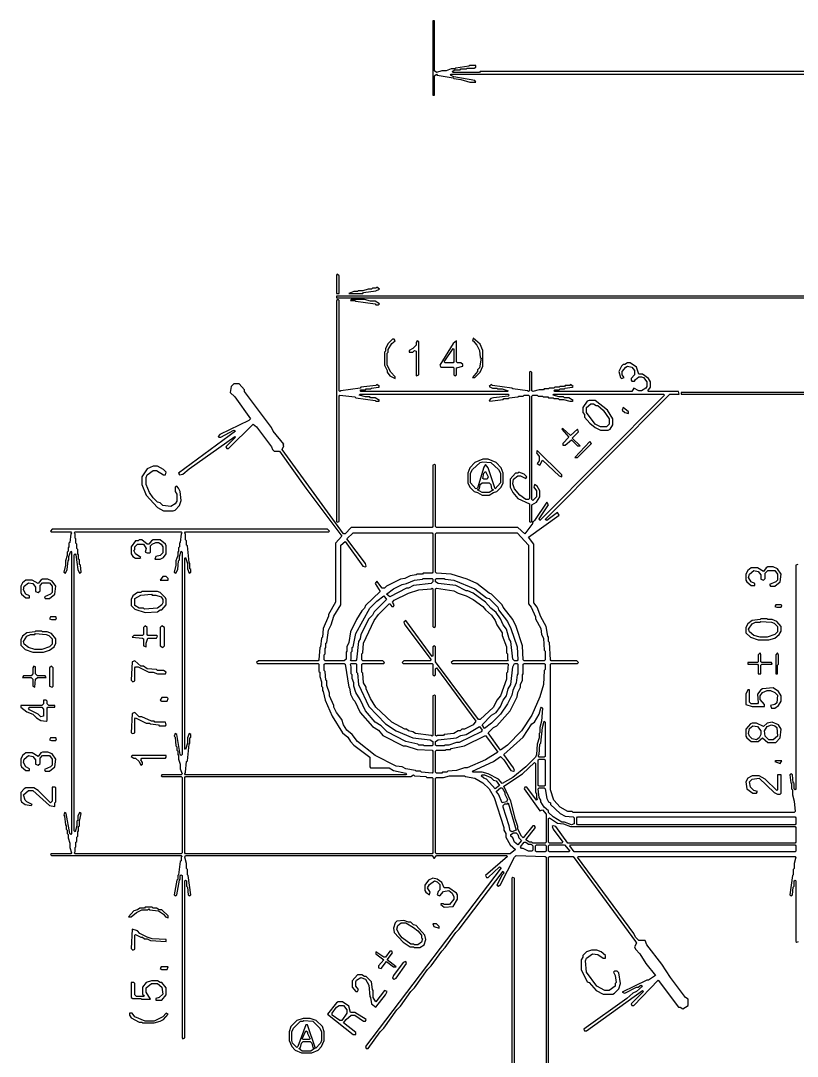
# Model space of a CAD drawing. Header units: millimetres. Extents: x 0 to 421, y 0 to 297.
# Drawn here: x 127.1 to 183.4, y 66.1 to 141.1 of the extents above; entities that cross this region are included whole.
import ezdxf

# ---------------------------------------------------------------- set-up
doc = ezdxf.new("R2010")
doc.units = ezdxf.units.MM
doc.layers.add('PDF_TRACE', color=7, linetype='Continuous')

msp = doc.modelspace()

# ---------------------------------------------------------------- linework, layer by layer
at = {"layer": 'PDF_TRACE'}
for points in [[(219.773, 137.414), (160.401, 137.414), (160.337, 137.35), (158.432, 137.35), (158.369, 137.414), (158.559, 137.541), (158.94, 137.541), (159.004, 137.604), (159.385, 137.604), (159.448, 137.668), (159.956, 137.668), (160.083, 137.731), (160.083, 137.859), (159.639, 137.859), (159.575, 137.795), (158.623, 137.668), (158.559, 137.604), (158.305, 137.604), (157.924, 137.477), (157.607, 137.477), (157.226, 137.35), (157.099, 137.477), (157.099, 141.097), (156.972, 141.097), (156.972, 135.699), (157.099, 135.699), (157.099, 137.096), (157.226, 137.223), (157.289, 137.16), (158.432, 136.969), (158.496, 136.906), (159.004, 136.842), (159.639, 136.652), (160.083, 136.652), (160.02, 136.779), (158.496, 137.033), (158.242, 137.16), (158.305, 137.223), (221.805, 137.223)], [(183.388, 101.727), (183.261, 101.664), (183.261, 85.471), (183.197, 85.408), (183.134, 85.471), (183.134, 85.852), (183.07, 85.916), (183.007, 86.487), (182.943, 86.551), (182.816, 86.487), (182.88, 85.916), (182.943, 85.852), (182.943, 85.471), (183.007, 85.408), (183.007, 85.027), (183.134, 84.582), (183.197, 83.82), (183.134, 83.757), (167.132, 83.757), (167.068, 83.82), (166.751, 83.82), (166.179, 84.138), (165.735, 84.646), (165.481, 85.408), (165.481, 94.488), (165.544, 94.552), (167.449, 94.552), (167.513, 94.615), (167.386, 94.742), (165.544, 94.742), (165.481, 94.806), (165.417, 96.076), (165.354, 96.139), (165.354, 96.457), (165.29, 96.52), (165.163, 97.219), (164.782, 97.917), (164.528, 98.616), (164.274, 98.933), (164.274, 103.188), (163.893, 103.696), (166.116, 105.283), (165.989, 105.474), (165.227, 104.902), (165.1, 104.966), (174.117, 114.046), (174.815, 114.046), (174.752, 114.237), (172.593, 114.237), (172.529, 114.3), (172.72, 114.554), (172.72, 114.935), (172.593, 115.189), (172.148, 115.507), (171.894, 115.507), (171.704, 116.015), (171.259, 116.332), (171.069, 116.332), (170.878, 116.205), (170.751, 116.205), (170.624, 116.078), (170.434, 115.697), (170.561, 115.253), (170.624, 115.189), (170.815, 115.253), (170.688, 115.443), (170.688, 115.697), (170.942, 116.015), (171.069, 116.078), (171.386, 116.015), (171.577, 115.761), (171.577, 115.443), (171.323, 115.189), (171.323, 115.062), (171.386, 114.999), (171.577, 114.999), (171.64, 115.126), (171.894, 115.316), (172.085, 115.316), (172.212, 115.253), (172.466, 114.935), (172.466, 114.618), (172.402, 114.491), (172.085, 114.3), (171.894, 114.3), (171.513, 114.491), (171.386, 114.237), (165.798, 114.237), (165.735, 114.3), (165.798, 114.364), (166.116, 114.364), (166.179, 114.427), (166.497, 114.427), (166.56, 114.491), (167.068, 114.554), (167.132, 114.618), (166.941, 114.745), (166.878, 114.681), (166.56, 114.681), (166.497, 114.618), (166.179, 114.618), (166.116, 114.554), (165.798, 114.554), (165.735, 114.491), (165.417, 114.491), (165.354, 114.427), (165.036, 114.427), (164.973, 114.364), (164.655, 114.364), (164.211, 114.237), (164.147, 114.3), (164.147, 115.634), (164.02, 115.697), (163.957, 115.634), (163.957, 114.3), (163.893, 114.237), (163.83, 114.3), (162.75, 114.427), (162.687, 114.491), (161.29, 114.681), (161.226, 114.745), (161.036, 114.618), (161.29, 114.491), (161.607, 114.491), (161.671, 114.427), (161.988, 114.427), (162.433, 114.3), (162.369, 114.237), (151.765, 114.237), (151.701, 114.3), (151.765, 114.364), (152.082, 114.364), (152.146, 114.427), (152.463, 114.427), (152.527, 114.491), (153.035, 114.554), (153.098, 114.618), (152.908, 114.745), (152.844, 114.681), (151.765, 114.554), (151.701, 114.491), (150.304, 114.3), (150.241, 114.237), (150.177, 114.3), (150.177, 120.841), (150.114, 120.904), (149.987, 120.841), (149.987, 104.839), (150.05, 104.775), (150.177, 104.839), (150.177, 113.919), (150.241, 113.983), (151.32, 113.856), (151.384, 113.792), (152.781, 113.602), (152.844, 113.538), (153.035, 113.538), (153.098, 113.602), (152.781, 113.792), (152.463, 113.792), (152.4, 113.856), (152.082, 113.856), (151.638, 113.983), (151.701, 114.046), (162.433, 114.046), (162.496, 113.983), (162.433, 113.919), (161.353, 113.792), (161.163, 113.729), (161.036, 113.602), (161.099, 113.538), (162.052, 113.665), (162.115, 113.729), (162.433, 113.729), (162.496, 113.792), (163.131, 113.856), (163.195, 113.919), (163.512, 113.919), (163.576, 113.983), (163.893, 113.983), (163.957, 113.919), (163.957, 106.49), (163.893, 106.426), (163.703, 106.426), (163.258, 106.744), (162.877, 107.188), (162.75, 107.569), (162.814, 107.887), (163.131, 108.141), (163.322, 108.141), (163.703, 107.95), (163.766, 108.077), (163.576, 108.268), (163.195, 108.395), (163.131, 108.331), (162.941, 108.331), (162.56, 107.887), (162.56, 107.315), (162.75, 106.934), (163.131, 106.49), (163.957, 106.109), (163.957, 104.839), (164.02, 104.775), (164.147, 104.839), (164.211, 104.712), (163.639, 103.95), (163.131, 104.394), (157.226, 104.394), (157.162, 104.458), (157.162, 108.903), (157.099, 108.966), (156.972, 108.903), (156.972, 104.458), (156.908, 104.394), (151.066, 104.394), (150.622, 103.95), (150.495, 103.95), (146.05, 110.046), (146.177, 110.3), (146.113, 110.363), (146.177, 110.427), (145.415, 111.379), (145.288, 111.633), (143.319, 114.237), (143.319, 114.364), (142.938, 114.808), (142.557, 114.808), (142.367, 114.618), (142.303, 114.173), (142.621, 113.856), (143.764, 112.268), (143.637, 112.141), (141.541, 111.125), (141.414, 110.998), (141.478, 110.935), (141.605, 110.935), (142.557, 111.443), (142.684, 111.379), (138.557, 108.331), (138.62, 108.204), (138.874, 108.268), (139.319, 108.649), (142.621, 110.998), (142.684, 110.935), (141.986, 110.236), (142.049, 110.109), (142.176, 110.109), (143.954, 111.887), (144.208, 111.697), (145.288, 110.236), (145.351, 110.046), (145.478, 109.919), (145.859, 109.919), (147.764, 107.252), (150.368, 103.759), (149.923, 103.251), (149.923, 98.997), (149.415, 98.108), (149.415, 97.981), (149.034, 97.092), (148.971, 96.457), (148.907, 96.393), (148.844, 95.758), (148.78, 95.695), (148.717, 94.806), (148.653, 94.742), (144.335, 94.742), (144.208, 94.615), (144.272, 94.552), (148.653, 94.552), (148.717, 94.488), (148.717, 93.98), (148.78, 93.917), (148.78, 93.599), (148.907, 93.218), (148.907, 92.901), (148.971, 92.837), (148.971, 92.583), (149.034, 92.52), (149.161, 91.885), (149.669, 90.742), (150.431, 89.535), (150.812, 89.218), (151.003, 88.9), (151.257, 88.646), (152.4, 87.757), (152.4, 87.059), (152.463, 86.995), (153.797, 86.995), (154.114, 86.805), (155.003, 86.614), (155.067, 86.551), (155.003, 86.487), (139.065, 86.487), (139.001, 86.551), (139.065, 86.678), (139.128, 87.44), (139.192, 87.503), (139.319, 88.71), (139.382, 88.773), (139.382, 89.154), (139.446, 89.218), (139.446, 89.408), (139.319, 89.472), (139.192, 89.154), (139.192, 88.773), (139.065, 88.329), (139.001, 88.392), (139.001, 102.172), (139.065, 102.235), (139.192, 101.791), (139.192, 101.41), (139.319, 101.092), (139.446, 101.156), (139.446, 101.346), (139.382, 101.41), (139.382, 101.791), (139.319, 101.854), (139.192, 103.061), (139.128, 103.124), (139.128, 103.442), (139.065, 103.505), (139.065, 103.886), (139.001, 104.013), (139.065, 104.077), (149.415, 104.077), (149.479, 104.14), (149.352, 104.267), (129.413, 104.267), (129.286, 104.14), (129.349, 104.077), (130.746, 104.077), (130.81, 104.013), (130.746, 103.95), (130.683, 103.315), (130.619, 103.251), (130.619, 102.997), (130.556, 102.934), (130.556, 102.68), (130.492, 102.616), (130.492, 102.362), (130.365, 101.981), (130.365, 101.664), (130.238, 101.156), (130.365, 101.092), (130.492, 101.346), (130.556, 101.981), (130.619, 102.045), (130.619, 102.299), (130.746, 102.68), (130.81, 102.616), (130.81, 82.233), (130.746, 82.169), (130.683, 82.233), (130.429, 83.693), (130.302, 83.757), (130.238, 83.566), (130.302, 83.503), (130.365, 82.868), (130.429, 82.804), (130.429, 82.55), (130.492, 82.487), (130.492, 82.233), (130.556, 82.169), (130.556, 81.915), (130.683, 81.534), (130.683, 81.217), (130.81, 80.836), (130.746, 80.772), (129.349, 80.772), (129.286, 80.709), (129.349, 80.645), (138.747, 80.645), (138.811, 80.582), (138.747, 80.518), (138.747, 80.264), (138.684, 80.201), (138.557, 79.248), (138.493, 79.185), (138.493, 78.931), (138.43, 78.867), (138.239, 77.788), (138.303, 77.724), (138.43, 77.788), (138.62, 78.867), (138.684, 78.931), (138.684, 79.185), (138.747, 79.248), (138.811, 79.185), (138.811, 67.437), (138.874, 67.374), (139.001, 67.437), (139.001, 78.804), (139.065, 78.867), (139.128, 78.804), (139.128, 78.423), (139.192, 78.359), (139.255, 77.788), (139.319, 77.724), (139.446, 77.788), (139.255, 79.185), (139.192, 79.248), (139.192, 79.629), (139.128, 79.693), (139.128, 80.074), (139.001, 80.518), (139.065, 80.645), (156.908, 80.645), (157.035, 80.455), (157.099, 80.455), (157.226, 80.645), (162.306, 80.645), (162.369, 80.582), (160.782, 79.185), (160.845, 79.058), (160.972, 79.058), (161.798, 79.82), (161.925, 79.756), (152.082, 66.802), (152.146, 66.675), (152.273, 66.675), (153.162, 67.882), (153.416, 68.136), (154.368, 69.469), (154.622, 69.723), (155.384, 70.803), (155.638, 71.057), (156.591, 72.39), (156.845, 72.644), (157.607, 73.724), (157.861, 73.978), (158.623, 75.057), (158.877, 75.311), (162.052, 79.502), (162.115, 79.375), (161.988, 79.248), (161.607, 78.486), (161.734, 78.423), (161.861, 78.55), (162.877, 80.518), (163.004, 80.645), (165.1, 80.582), (165.163, 80.518), (165.163, 59.436)], [(165.354, 61.151), (165.354, 80.518), (165.417, 80.582), (167.132, 80.582), (171.64, 74.422), (171.704, 74.295), (171.577, 74.041), (171.64, 73.851), (171.958, 73.533), (172.402, 72.835), (173.101, 71.946), (172.593, 71.628), (172.466, 71.628), (170.688, 70.739), (170.878, 70.676), (171.704, 71.12), (171.831, 71.12), (172.021, 71.247), (172.148, 71.184), (171.704, 70.803), (171.45, 70.676), (171.005, 70.295), (167.894, 68.072), (167.957, 67.945), (168.084, 67.945), (172.148, 70.866), (172.212, 70.803), (171.323, 69.914), (171.386, 69.787), (171.513, 69.787), (173.291, 71.628), (174.752, 69.66), (174.879, 69.66), (175.069, 69.533), (175.45, 69.787), (175.45, 70.231), (175.26, 70.358), (174.18, 71.819), (173.545, 72.771), (172.466, 74.168), (172.339, 74.486), (171.894, 74.486), (171.64, 74.74), (171.513, 74.994), (167.449, 80.518), (167.513, 80.582), (183.197, 80.582), (183.261, 80.518), (183.134, 80.074), (183.134, 79.693), (183.07, 79.629), (183.07, 79.248), (183.007, 79.185), (182.816, 77.788), (182.88, 77.724), (183.007, 77.788), (183.07, 78.359), (183.134, 78.423), (183.134, 78.804), (183.197, 78.867), (183.261, 78.804), (183.261, 74.422), (183.324, 74.359), (183.451, 74.422)], [(162.877, 54.61), (162.877, 78.994), (162.75, 79.058), (162.687, 78.994), (162.687, 52.959)]]:
    msp.add_lwpolyline(points, dxfattribs=at)
for points in [[(150.05, 122.746), (149.987, 122.682), (149.987, 121.349), (150.177, 121.349), (150.177, 122.619)], [(153.098, 121.666), (152.908, 121.793), (152.844, 121.73), (152.59, 121.73), (152.527, 121.666), (152.273, 121.666), (151.892, 121.539), (151.574, 121.539), (151.511, 121.476), (151.257, 121.476), (150.876, 121.349), (151.892, 121.349), (151.955, 121.412), (152.844, 121.539)], [(149.987, 121.158), (149.987, 121.031), (230.124, 121.031), (230.124, 121.158)], [(151.003, 120.841), (151.32, 120.841), (151.384, 120.777), (152.781, 120.587), (152.844, 120.523), (153.035, 120.523), (153.098, 120.587), (152.781, 120.777), (152.463, 120.777), (152.019, 120.904), (151.066, 120.904)], [(154.051, 118.047), (153.733, 117.729), (153.543, 117.348), (153.543, 117.158), (153.479, 117.094), (153.479, 116.142), (153.67, 115.761), (153.67, 115.634), (153.86, 115.38), (154.241, 115.189), (154.241, 115.316), (153.924, 115.634), (153.67, 116.142), (153.67, 117.031), (153.733, 117.094), (153.733, 117.285), (153.987, 117.729), (154.241, 117.92), (154.178, 118.047)], [(155.829, 117.92), (155.765, 117.793), (155.765, 117.602), (155.511, 117.348), (155.257, 117.221), (155.257, 117.094), (155.511, 117.094), (155.638, 117.221), (155.765, 117.158), (155.765, 115.38), (155.956, 115.443), (155.956, 117.856)], [(158.686, 117.92), (158.432, 117.729), (157.48, 116.142), (157.543, 116.015), (158.432, 116.015), (158.496, 115.951), (158.496, 115.443), (158.559, 115.38), (158.686, 115.443), (158.686, 115.951), (159.131, 116.078), (159.131, 116.205), (159.004, 116.332), (158.75, 116.332), (158.686, 116.396)], [(159.893, 118.11), (159.829, 117.92), (159.893, 117.92), (160.147, 117.602), (160.337, 117.221), (160.401, 116.713), (160.464, 116.65), (160.337, 115.951), (160.21, 115.824), (160.21, 115.697), (159.829, 115.253), (160.02, 115.253), (160.401, 115.634), (160.591, 116.078), (160.591, 117.221), (160.401, 117.666)], [(158.432, 117.348), (158.496, 117.285), (158.496, 116.396), (158.432, 116.332), (157.861, 116.332), (157.797, 116.396)], [(173.736, 113.983), (164.719, 104.902), (164.655, 105.029), (165.354, 106.045), (165.227, 106.236), (164.338, 104.902), (164.211, 104.775), (164.147, 104.839), (164.147, 106.045), (164.465, 106.236), (164.719, 106.617), (164.719, 107.061), (164.528, 107.379), (164.338, 107.506), (164.274, 107.315), (164.465, 107.061), (164.465, 106.617), (164.211, 106.363), (164.147, 106.426), (164.147, 113.919), (164.211, 113.983), (164.528, 113.983), (164.592, 113.919), (164.909, 113.919), (164.973, 113.856), (165.29, 113.856), (165.354, 113.792), (165.671, 113.792), (165.735, 113.729), (166.052, 113.729), (166.116, 113.665), (166.433, 113.665), (166.878, 113.538), (167.068, 113.538), (167.132, 113.602), (166.814, 113.792), (166.497, 113.792), (166.433, 113.856), (166.116, 113.856), (165.671, 113.983), (165.735, 114.046), (173.672, 114.046)], [(174.942, 114.173), (174.942, 114.046), (208.216, 114.046), (208.216, 114.173)], [(168.148, 113.538), (167.83, 113.094), (167.83, 112.713), (167.957, 112.586), (167.957, 112.395), (168.338, 111.951), (168.719, 111.633), (169.1, 111.443), (169.672, 111.443), (169.799, 111.506), (169.989, 111.824), (169.989, 112.268), (169.608, 112.903), (168.719, 113.602), (168.275, 113.602)], [(168.402, 113.348), (168.592, 113.348), (168.783, 113.221), (168.91, 113.221), (169.291, 112.903), (169.735, 112.268), (169.735, 111.887), (169.545, 111.697), (169.1, 111.697), (168.719, 111.887), (168.084, 112.713), (168.084, 113.094)], [(170.751, 113.094), (170.688, 112.903), (170.878, 112.713), (171.132, 112.649), (171.132, 112.776)], [(166.306, 111.506), (166.814, 110.935), (166.37, 110.49), (166.37, 110.363), (166.56, 110.363), (167.005, 110.744), (167.449, 110.3), (167.64, 110.3), (167.068, 110.871), (167.513, 111.316), (167.449, 111.506), (166.941, 111.062), (166.37, 111.57)], [(168.465, 110.49), (168.338, 110.617), (167.259, 109.474), (167.449, 109.474)], [(164.528, 109.982), (164.465, 109.792), (164.655, 109.538), (164.655, 109.22), (164.528, 109.03), (164.719, 108.903), (164.909, 109.284), (166.116, 108.141), (166.306, 108.077), (166.306, 108.204)], [(136.271, 108.649), (135.89, 108.077), (135.89, 107.506), (136.207, 106.744), (137.033, 105.855), (137.477, 105.601), (138.176, 105.601), (138.303, 105.664), (138.62, 105.982), (138.747, 106.363), (138.684, 106.998), (138.557, 107.252), (138.43, 107.379), (138.303, 107.315), (138.303, 106.998), (138.43, 106.807), (138.43, 106.299), (138.303, 106.109), (137.985, 105.918), (137.414, 105.982), (137.223, 106.172), (137.033, 106.236), (136.715, 106.553), (136.461, 106.934), (136.207, 107.506), (136.207, 108.014), (136.271, 108.204), (136.715, 108.522), (136.969, 108.522), (137.477, 108.204), (137.604, 108.204), (137.668, 108.395), (137.477, 108.585), (137.033, 108.839), (136.715, 108.839)], [(160.591, 109.347), (160.02, 109.093), (159.639, 108.712), (159.512, 108.331), (159.512, 107.633), (159.639, 107.315), (159.956, 106.998), (160.21, 106.934), (160.528, 106.744), (161.036, 106.744), (161.353, 106.934), (161.607, 106.998), (161.925, 107.315), (162.052, 107.633), (162.052, 108.331), (161.925, 108.712), (161.544, 109.093), (160.972, 109.347)], [(160.401, 109.093), (160.591, 109.157), (161.163, 109.093), (161.734, 108.585), (161.861, 108.331), (161.861, 107.633), (161.48, 107.188), (160.972, 108.712), (160.782, 108.966), (160.655, 108.776), (160.21, 107.252), (160.083, 107.188), (159.702, 107.633), (159.702, 108.331), (159.829, 108.585)], [(160.782, 108.458), (160.972, 108.077), (160.909, 107.887), (160.655, 107.887), (160.591, 107.95), (160.655, 108.331)], [(160.21, 107.125), (160.337, 107.188), (160.401, 107.506), (160.528, 107.633), (161.036, 107.633), (161.163, 107.506), (161.226, 107.188), (161.353, 107.125), (161.036, 106.934), (160.528, 106.934)], [(131.064, 104.077), (138.747, 104.077), (138.811, 104.013), (138.747, 103.95), (138.684, 103.315), (138.62, 103.251), (138.62, 102.997), (138.557, 102.934), (138.557, 102.68), (138.493, 102.616), (138.493, 102.362), (138.366, 101.981), (138.366, 101.664), (138.239, 101.156), (138.366, 101.092), (138.493, 101.346), (138.557, 101.981), (138.62, 102.045), (138.62, 102.299), (138.747, 102.68), (138.811, 102.616), (138.811, 87.948), (138.747, 87.884), (138.684, 87.948), (138.43, 89.408), (138.303, 89.472), (138.239, 89.281), (138.303, 89.218), (138.366, 88.583), (138.43, 88.519), (138.43, 88.265), (138.493, 88.202), (138.493, 87.948), (138.557, 87.884), (138.557, 87.63), (138.684, 87.249), (138.684, 86.932), (138.811, 86.551), (138.747, 86.487), (137.35, 86.487), (137.287, 86.424), (137.35, 86.36), (138.747, 86.36), (138.811, 86.297), (138.811, 80.836), (138.747, 80.772), (131.064, 80.772), (131, 80.836), (131.064, 80.899), (131.064, 81.217), (131.127, 81.28), (131.127, 81.598), (131.191, 81.661), (131.191, 81.979), (131.254, 82.042), (131.254, 82.36), (131.318, 82.423), (131.318, 82.741), (131.381, 82.804), (131.381, 83.122), (131.508, 83.693), (131.381, 83.757), (131.254, 83.503), (131.254, 83.185), (131.191, 83.122), (131.191, 82.804), (131.064, 82.36), (131, 82.423), (131, 102.426), (131.064, 102.489), (131.127, 102.426), (131.254, 101.346), (131.381, 101.092), (131.508, 101.156), (131.445, 101.664), (131.381, 101.727), (131.381, 102.045), (131.318, 102.108), (131.318, 102.426), (131.254, 102.489), (131.254, 102.807), (131.191, 102.87), (131.191, 103.188), (131.127, 103.251), (131.127, 103.569), (131.064, 103.632), (131.064, 103.95), (131, 104.013)], [(135.128, 102.997), (135.128, 102.489), (135.255, 102.299), (135.445, 102.172), (135.763, 102.172), (135.826, 102.235), (135.445, 102.489), (135.318, 102.743), (135.382, 102.807), (135.382, 102.997), (135.572, 103.188), (136.017, 103.188), (136.207, 102.87), (136.144, 102.616), (136.271, 102.553), (136.461, 102.553), (136.525, 102.616), (136.525, 103.061), (136.652, 103.188), (136.906, 103.315), (137.096, 103.315), (137.287, 103.188), (137.414, 102.997), (137.414, 102.553), (137.223, 102.362), (136.906, 102.299), (136.842, 102.108), (137.223, 102.108), (137.477, 102.235), (137.668, 102.489), (137.668, 103.061), (137.604, 103.188), (137.223, 103.505), (136.715, 103.505), (136.588, 103.442), (136.398, 103.188), (136.271, 103.188), (135.89, 103.505), (135.699, 103.505), (135.636, 103.442), (135.445, 103.442)], [(156.908, 104.013), (156.972, 103.95), (156.972, 101.156), (156.908, 101.092), (156.273, 101.092), (156.21, 101.029), (155.829, 101.029), (155.765, 100.965), (155.321, 100.902), (154.94, 100.711), (154.622, 100.648), (153.606, 100.14), (153.479, 100.013), (153.289, 100.013), (152.908, 100.521), (152.781, 100.33), (153.162, 99.759), (152.082, 98.743), (152.019, 98.552), (151.828, 98.362), (151.447, 97.727), (151.003, 96.838), (150.876, 96.076), (150.749, 95.758), (150.749, 95.441), (150.685, 95.377), (150.685, 94.869), (150.558, 94.742), (149.161, 94.742), (149.098, 94.806), (149.098, 95.187), (149.161, 95.25), (149.161, 95.631), (149.225, 95.695), (149.225, 96.012), (149.288, 96.076), (149.415, 96.965), (149.606, 97.346), (149.796, 97.981), (150.304, 98.806), (150.304, 103.124), (150.622, 103.378), (151.892, 101.6), (152.082, 101.537), (152.146, 101.6), (152.082, 101.791), (150.749, 103.569), (151.193, 104.013)], [(157.226, 104.013), (163.068, 104.013), (163.893, 103.124), (163.893, 98.87), (164.084, 98.616), (164.401, 97.917), (164.401, 97.79), (164.782, 97.092), (164.846, 96.647), (164.973, 96.393), (165.036, 95.504), (165.1, 95.441), (165.1, 94.806), (165.036, 94.742), (163.576, 94.742), (163.512, 94.806), (163.449, 95.822), (163.004, 97.219), (162.75, 97.727), (162.052, 98.616), (161.988, 98.806), (161.226, 99.568), (161.036, 99.632), (160.147, 100.33), (159.448, 100.648), (158.305, 101.029), (157.226, 101.092), (157.162, 101.156), (157.162, 103.95)], [(182.181, 101.029), (181.927, 101.41), (181.61, 101.537), (181.229, 101.537), (181.102, 101.473), (180.911, 101.219), (180.467, 101.473), (180.022, 101.473), (179.768, 101.283), (179.641, 101.029), (179.641, 100.584), (179.705, 100.457), (180.022, 100.203), (180.276, 100.203), (180.276, 100.33), (180.022, 100.457), (179.832, 100.775), (179.895, 101.029), (180.213, 101.283), (180.53, 101.219), (180.721, 100.965), (180.721, 100.648), (180.911, 100.584), (181.038, 100.711), (181.038, 101.092), (181.229, 101.283), (181.737, 101.283), (181.927, 101.029), (181.927, 100.584), (181.8, 100.457), (181.356, 100.267), (181.419, 100.14), (181.737, 100.14), (182.118, 100.457)], [(129.667, 100.14), (129.413, 100.521), (129.095, 100.648), (128.714, 100.648), (128.587, 100.584), (128.397, 100.33), (127.952, 100.584), (127.508, 100.584), (127.254, 100.394), (127.127, 100.14), (127.127, 99.695), (127.19, 99.568), (127.508, 99.314), (127.762, 99.314), (127.762, 99.441), (127.508, 99.568), (127.317, 99.886), (127.381, 100.14), (127.698, 100.394), (128.016, 100.33), (128.206, 100.076), (128.206, 99.759), (128.397, 99.695), (128.524, 99.822), (128.524, 100.203), (128.714, 100.394), (129.222, 100.394), (129.413, 100.14), (129.413, 99.695), (129.286, 99.568), (128.841, 99.378), (128.905, 99.251), (129.222, 99.251), (129.603, 99.568)], [(137.223, 100.584), (137.795, 100.584), (137.795, 100.711), (137.668, 100.838), (137.414, 100.838)], [(156.972, 100.648), (156.972, 100.457), (156.845, 100.33), (155.575, 100.203), (155.194, 100.013), (155.067, 100.013), (153.86, 99.378), (153.606, 99.568), (154.114, 99.949), (154.749, 100.267), (155.067, 100.33), (155.638, 100.584), (156.21, 100.648), (156.273, 100.711), (156.908, 100.711)], [(157.162, 100.648), (157.226, 100.711), (157.797, 100.711), (157.861, 100.648), (158.496, 100.584), (160.02, 99.949), (160.845, 99.314), (161.036, 99.251), (161.671, 98.616), (161.734, 98.425), (162.369, 97.6), (162.623, 97.092), (163.068, 95.758), (163.131, 94.806), (163.068, 94.742), (162.877, 94.742), (162.75, 94.869), (162.623, 96.139), (162.496, 96.33), (162.306, 97.028), (162.052, 97.346), (161.861, 97.79), (161.544, 98.235), (161.163, 98.552), (160.782, 98.997), (159.893, 99.632), (159.512, 99.822), (159.385, 99.822), (158.623, 100.203), (157.353, 100.33), (157.162, 100.457)], [(135.128, 99.187), (135.128, 98.743), (135.382, 98.489), (136.144, 98.235), (137.033, 98.298), (137.223, 98.425), (137.35, 98.425), (137.668, 98.806), (137.668, 99.187), (137.604, 99.314), (137.223, 99.695), (137.033, 99.759), (135.89, 99.759), (135.826, 99.695), (135.572, 99.695), (135.255, 99.441)], [(156.908, 100.013), (156.972, 99.949), (156.972, 97.219), (157.035, 97.155), (157.162, 97.219), (157.162, 99.949), (157.226, 100.013), (158.496, 99.822), (158.813, 99.632), (159.385, 99.441), (159.893, 99.187), (160.591, 98.679), (160.782, 98.425), (161.226, 98.044), (161.48, 97.663), (161.607, 97.346), (161.988, 96.774), (161.988, 96.584), (162.306, 95.758), (162.306, 95.314), (162.369, 95.25), (162.369, 94.869), (162.433, 94.806), (162.369, 94.742), (158.432, 94.742), (158.305, 94.615), (158.369, 94.552), (162.369, 94.552), (162.433, 94.488), (162.369, 93.917), (162.306, 93.853), (162.306, 93.409), (161.861, 92.202), (161.607, 91.885), (161.353, 91.377), (160.401, 90.488), (160.274, 90.488), (157.162, 94.679), (157.162, 95.758), (157.099, 95.822), (156.972, 95.758), (156.972, 95.123), (156.908, 95.06), (155.003, 97.663), (154.876, 97.536), (154.94, 97.346), (156.845, 94.806), (156.781, 94.742), (154.876, 94.742), (154.749, 94.615), (154.813, 94.552), (156.908, 94.552), (156.972, 94.488), (156.972, 93.726), (157.035, 93.663), (157.162, 93.726), (157.162, 94.171), (157.226, 94.234), (160.083, 90.361), (159.893, 90.107), (159.258, 89.789), (159.067, 89.789), (158.94, 89.662), (158.813, 89.662), (158.496, 89.472), (157.797, 89.408), (157.734, 89.345), (157.289, 89.345), (157.226, 89.281), (157.162, 89.345), (157.162, 92.202), (157.099, 92.266), (156.972, 92.202), (156.972, 89.345), (156.908, 89.281), (156.845, 89.345), (155.702, 89.472), (155.511, 89.599), (155.194, 89.662), (155.067, 89.789), (154.94, 89.789), (153.987, 90.297), (152.844, 91.377), (152.463, 92.012), (152.146, 92.71), (152.146, 92.837), (151.955, 93.155), (151.892, 93.853), (151.828, 93.917), (151.828, 94.488), (151.892, 94.552), (153.416, 94.552), (153.479, 94.615), (153.352, 94.742), (151.892, 94.742), (151.828, 94.806), (151.828, 95.25), (151.892, 95.314), (151.955, 96.012), (152.717, 97.663), (153.035, 98.108), (153.797, 98.87), (153.86, 98.87), (153.987, 98.679), (154.114, 98.679), (154.178, 98.806), (154.051, 98.997), (154.178, 99.124), (155.194, 99.632), (155.956, 99.886), (156.845, 99.949)], [(135.382, 99.251), (135.826, 99.505), (136.588, 99.568), (136.652, 99.505), (136.906, 99.505), (137.287, 99.378), (137.414, 99.187), (137.414, 98.933), (137.35, 98.806), (137.033, 98.552), (136.08, 98.489), (136.017, 98.552), (135.699, 98.552), (135.382, 98.743)], [(153.416, 99.441), (153.606, 99.187), (152.717, 98.298), (152.59, 98.044), (152.336, 97.79), (151.765, 96.647), (151.701, 96.33), (151.574, 96.139), (151.447, 94.806), (151.384, 94.742), (151.066, 94.742), (151.003, 94.806), (151.066, 94.869), (151.066, 95.377), (151.13, 95.441), (151.13, 95.695), (151.193, 95.758), (151.384, 96.711), (152.4, 98.552), (152.908, 99.06)], [(181.737, 98.679), (181.864, 98.616), (182.181, 98.616), (182.245, 98.743), (182.181, 98.806), (181.8, 98.806)], [(129.222, 97.79), (129.349, 97.727), (129.667, 97.727), (129.73, 97.854), (129.667, 97.917), (129.286, 97.917)], [(179.641, 97.155), (179.641, 96.774), (179.959, 96.457), (180.53, 96.266), (181.292, 96.266), (181.737, 96.393), (182.054, 96.647), (182.181, 96.901), (182.181, 97.219), (181.864, 97.6), (181.546, 97.727), (181.229, 97.727), (181.165, 97.79), (180.721, 97.79), (180.657, 97.727), (180.086, 97.663), (179.768, 97.409)], [(179.832, 97.028), (180.086, 97.409), (180.34, 97.536), (180.657, 97.536), (180.721, 97.6), (181.483, 97.536), (181.673, 97.473), (181.927, 97.219), (181.927, 96.838), (181.737, 96.647), (181.165, 96.457), (180.657, 96.457), (180.213, 96.584), (179.895, 96.838)], [(127.127, 96.266), (127.127, 95.885), (127.444, 95.568), (128.016, 95.377), (128.778, 95.377), (129.222, 95.504), (129.54, 95.758), (129.667, 96.012), (129.667, 96.33), (129.349, 96.711), (129.032, 96.838), (128.714, 96.838), (128.651, 96.901), (128.206, 96.901), (128.143, 96.838), (127.571, 96.774), (127.254, 96.52)], [(136.144, 97.282), (136.017, 97.155), (136.017, 96.647), (135.953, 96.584), (135.318, 96.584), (135.191, 96.457), (135.953, 96.393), (136.017, 96.33), (136.017, 95.822), (136.207, 95.758), (136.207, 96.012), (136.334, 96.393), (136.969, 96.393), (137.033, 96.52), (136.969, 96.584), (136.334, 96.584), (136.271, 96.647), (136.271, 97.155)], [(137.35, 97.282), (137.223, 97.155), (137.223, 95.822), (137.414, 95.695), (137.541, 95.822), (137.541, 97.155)], [(127.317, 96.139), (127.571, 96.52), (127.825, 96.647), (128.143, 96.647), (128.206, 96.711), (128.968, 96.647), (129.159, 96.584), (129.413, 96.33), (129.413, 95.949), (129.222, 95.758), (128.651, 95.568), (128.143, 95.568), (127.698, 95.695), (127.381, 95.949)], [(180.657, 95.314), (180.53, 95.187), (180.53, 94.679), (180.467, 94.615), (179.768, 94.615), (179.768, 94.488), (180.467, 94.488), (180.53, 94.425), (180.53, 93.79), (180.721, 93.79), (180.721, 94.425), (180.784, 94.488), (181.546, 94.488), (181.483, 94.615), (180.784, 94.615), (180.721, 94.679), (180.721, 95.187)], [(181.927, 95.314), (181.8, 95.187), (181.8, 93.79), (181.927, 93.79), (181.927, 94.425), (181.991, 94.488), (181.991, 95.187)], [(135.191, 94.679), (135.128, 93.345), (135.255, 93.218), (135.382, 93.282), (135.382, 94.234), (135.445, 94.298), (135.636, 94.298), (136.398, 93.917), (136.715, 93.917), (137.033, 93.79), (137.604, 93.79), (137.668, 93.917), (137.477, 94.044), (137.033, 94.044), (136.969, 94.107), (136.271, 94.171), (136.017, 94.361), (135.826, 94.361), (135.382, 94.742)], [(149.098, 94.488), (149.161, 94.552), (150.558, 94.552), (150.622, 94.488), (150.876, 92.837), (150.939, 92.774), (151.003, 92.329), (151.193, 91.948), (151.32, 91.821), (151.701, 90.996), (152.59, 89.98), (153.035, 89.726), (153.352, 89.345), (154.813, 88.583), (155.003, 88.583), (155.829, 88.329), (156.908, 88.265), (156.972, 88.202), (156.972, 86.678), (156.908, 86.614), (156.146, 86.678), (156.083, 86.741), (155.765, 86.741), (155.702, 86.805), (155.003, 86.932), (154.749, 87.059), (154.305, 87.122), (152.781, 87.884), (151.511, 88.9), (151.13, 89.408), (150.749, 89.726), (150.495, 90.107), (150.368, 90.488), (149.987, 90.996), (149.796, 91.377), (149.796, 91.504), (149.479, 92.202), (149.479, 92.393), (149.288, 92.964), (149.288, 93.282), (149.225, 93.345), (149.161, 93.98), (149.098, 94.044)], [(151.003, 94.488), (151.066, 94.552), (151.384, 94.552), (151.447, 94.488), (151.447, 93.917), (151.511, 93.853), (151.574, 93.028), (152.336, 91.44), (153.543, 90.17), (154.305, 89.662), (155.511, 89.154), (156.781, 89.027), (156.972, 88.9), (156.972, 88.646), (156.908, 88.583), (156.337, 88.583), (156.273, 88.646), (155.956, 88.646), (155.892, 88.71), (155.003, 88.9), (153.67, 89.599), (153.225, 90.043), (152.781, 90.297), (152.082, 91.123), (151.701, 91.948), (151.384, 92.456), (151.257, 92.901), (151.257, 93.155), (151.13, 93.472), (151.13, 93.726), (151.066, 93.79), (151.066, 94.298)], [(163.068, 94.552), (163.131, 94.488), (163.131, 93.79), (163.068, 93.726), (163.004, 93.155), (162.75, 92.583), (162.687, 92.266), (162.369, 91.631), (161.861, 90.869), (161.226, 90.234), (160.718, 89.853), (160.528, 90.107), (161.226, 90.805), (161.544, 90.996), (161.861, 91.44), (162.052, 91.885), (162.306, 92.202), (162.433, 92.71), (162.623, 93.028), (162.75, 94.298), (162.877, 94.552)], [(165.036, 94.552), (165.1, 94.488), (165.1, 94.107), (165.036, 94.044), (164.973, 93.028), (164.719, 92.139), (164.147, 90.805), (163.385, 89.662), (162.369, 88.646), (161.861, 88.265), (160.972, 89.535), (161.353, 89.916), (161.607, 90.043), (162.56, 91.123), (163.068, 92.139), (163.131, 92.456), (163.322, 92.837), (163.322, 93.028), (163.449, 93.345), (163.449, 93.726), (163.512, 93.79), (163.512, 94.488), (163.576, 94.552)], [(128.079, 94.361), (128.016, 94.234), (128.016, 93.79), (127.889, 93.663), (127.317, 93.663), (127.254, 93.536), (127.889, 93.536), (128.016, 93.409), (128.016, 92.901), (128.143, 92.837), (128.206, 93.409), (128.333, 93.536), (128.968, 93.536), (128.905, 93.663), (128.333, 93.663), (128.206, 93.79), (128.206, 94.298)], [(129.349, 94.361), (129.222, 94.234), (129.222, 92.901), (129.413, 92.837), (129.476, 92.901), (129.476, 94.234)], [(182.181, 92.202), (181.991, 92.52), (181.61, 92.774), (180.848, 92.71), (180.721, 92.647), (180.467, 92.329), (180.53, 91.694), (180.467, 91.631), (180.022, 91.631), (179.895, 91.758), (179.895, 92.647), (179.768, 92.647), (179.641, 92.329), (179.641, 91.567), (180.086, 91.44), (180.975, 91.44), (180.975, 91.567), (180.657, 91.948), (180.657, 92.202), (180.848, 92.456), (181.165, 92.583), (181.419, 92.583), (181.737, 92.456), (181.927, 92.266), (181.864, 91.694), (181.737, 91.567), (181.419, 91.504), (181.483, 91.313), (181.737, 91.313), (181.991, 91.504), (182.181, 91.821)], [(129.603, 91.504), (129.159, 91.504), (129.032, 91.631), (129.032, 91.821), (128.968, 91.885), (128.778, 91.885), (128.778, 91.631), (128.651, 91.504), (127.127, 91.504), (127.127, 91.377), (127.571, 91.059), (128.016, 90.869), (128.27, 90.615), (128.587, 90.424), (128.968, 90.361), (129.032, 90.424), (129.032, 91.313), (129.095, 91.377), (129.603, 91.377)], [(137.223, 91.885), (137.35, 91.821), (137.731, 91.821), (137.795, 92.012), (137.731, 92.075), (137.35, 92.075)], [(127.698, 91.313), (127.762, 91.377), (128.651, 91.377), (128.778, 91.25), (128.778, 90.742), (128.587, 90.678), (128.397, 90.869), (127.762, 91.186)], [(135.191, 90.932), (135.128, 89.535), (135.255, 89.472), (135.382, 89.535), (135.382, 90.551), (135.445, 90.615), (136.207, 90.234), (136.461, 90.234), (136.525, 90.17), (137.096, 90.107), (137.16, 90.043), (137.604, 90.043), (137.668, 90.107), (137.604, 90.297), (136.842, 90.297), (136.779, 90.361), (136.588, 90.361), (135.89, 90.678), (135.699, 90.678), (135.382, 90.996)], [(164.909, 91.313), (164.846, 90.361), (164.719, 89.916), (164.719, 89.535), (164.655, 89.472), (164.655, 89.154), (164.528, 88.71), (164.465, 87.948), (164.401, 87.757), (163.703, 87.059), (162.75, 86.297), (161.988, 85.852), (161.734, 86.17), (160.972, 86.551), (160.528, 86.678), (159.893, 86.678), (159.829, 86.741), (161.353, 87.44), (161.861, 87.821), (162.115, 87.567), (162.623, 86.805), (162.814, 86.741), (162.877, 86.805), (162.814, 86.995), (162.115, 87.948), (163.512, 89.218), (164.147, 90.17), (164.338, 90.297), (164.655, 90.869), (164.782, 91.313), (164.846, 91.377)], [(165.036, 90.361), (165.1, 90.297), (165.1, 87.821), (165.036, 87.757), (164.655, 87.757), (164.592, 87.884), (164.655, 87.948), (164.719, 88.71), (164.782, 88.773), (164.909, 89.916)], [(182.181, 89.789), (181.991, 90.107), (181.546, 90.297), (181.165, 90.234), (180.911, 89.98), (180.403, 90.234), (180.086, 90.234), (179.959, 90.17), (179.641, 89.789), (179.641, 89.281), (179.705, 89.154), (180.022, 88.9), (180.53, 88.9), (180.848, 89.154), (181.229, 88.837), (181.8, 88.837), (182.118, 89.154)], [(180.149, 90.043), (180.467, 89.98), (180.721, 89.662), (180.721, 89.408), (180.594, 89.154), (180.403, 89.027), (180.086, 89.091), (179.895, 89.281), (179.832, 89.472), (179.895, 89.853)], [(181.483, 90.107), (181.737, 90.043), (181.864, 89.916), (181.927, 89.281), (181.61, 89.027), (181.292, 89.027), (181.038, 89.281), (180.975, 89.662), (181.165, 89.98)], [(160.528, 89.726), (160.464, 89.599), (158.877, 88.837), (158.686, 88.837), (158.115, 88.646), (157.861, 88.646), (157.797, 88.583), (157.226, 88.583), (157.162, 88.646), (157.162, 88.9), (157.353, 89.027), (158.686, 89.154), (159.004, 89.345), (159.385, 89.408), (160.337, 89.98)], [(161.671, 88.138), (160.782, 87.567), (159.448, 86.995), (159.258, 86.995), (158.686, 86.805), (158.051, 86.741), (157.988, 86.678), (157.67, 86.678), (157.607, 86.614), (157.226, 86.614), (157.162, 86.678), (157.162, 88.202), (157.226, 88.265), (157.861, 88.265), (157.924, 88.329), (158.242, 88.329), (158.305, 88.392), (159.258, 88.583), (160.782, 89.345)], [(129.222, 89.027), (129.349, 88.964), (129.667, 88.964), (129.73, 89.091), (129.667, 89.154), (129.286, 89.154)], [(129.667, 87.63), (129.413, 88.011), (129.095, 88.138), (128.714, 88.138), (128.587, 88.075), (128.397, 87.821), (127.952, 88.075), (127.508, 88.075), (127.254, 87.884), (127.127, 87.63), (127.127, 87.186), (127.19, 87.059), (127.508, 86.805), (127.762, 86.805), (127.762, 86.932), (127.508, 87.059), (127.317, 87.376), (127.381, 87.63), (127.698, 87.884), (128.016, 87.821), (128.206, 87.567), (128.206, 87.249), (128.397, 87.186), (128.524, 87.313), (128.524, 87.694), (128.714, 87.884), (129.222, 87.884), (129.413, 87.63), (129.413, 87.186), (129.286, 87.059), (128.841, 86.868), (128.905, 86.741), (129.222, 86.741), (129.603, 87.059)], [(135.128, 87.821), (135.318, 87.694), (135.445, 87.694), (135.699, 87.44), (135.826, 87.186), (135.953, 87.249), (135.953, 87.376), (135.826, 87.567), (135.89, 87.694), (137.604, 87.694), (137.668, 87.757), (137.668, 87.884), (135.191, 87.884)], [(164.338, 87.376), (164.401, 87.313), (164.401, 85.217), (164.465, 85.154), (164.465, 84.836), (164.528, 84.709), (164.465, 84.646), (163.766, 85.598), (163.639, 85.598), (163.576, 85.471), (164.719, 83.884), (164.909, 83.947), (165.163, 83.63), (165.163, 81.598), (165.1, 81.534), (164.211, 81.534), (164.147, 81.598), (163.957, 81.598), (163.703, 81.788), (164.401, 82.677), (164.338, 82.804), (164.211, 82.804), (163.512, 81.915), (163.385, 82.042), (163.131, 82.55), (163.131, 82.741), (162.941, 83.249), (162.623, 84.582), (162.115, 85.662), (163.449, 86.551)], [(164.655, 87.63), (165.036, 87.63), (165.1, 87.567), (165.1, 85.725), (165.036, 85.662), (164.655, 85.662), (164.592, 85.725), (164.592, 87.567)], [(181.737, 87.44), (182.118, 87.313), (182.245, 87.503), (181.8, 87.503)], [(156.972, 86.233), (156.972, 80.836), (156.908, 80.772), (139.065, 80.772), (139.001, 80.836), (139.001, 86.297), (139.065, 86.36), (155.384, 86.36), (155.575, 86.487), (155.638, 86.424), (156.464, 86.36), (156.527, 86.297), (156.908, 86.297)], [(157.162, 86.233), (157.226, 86.297), (157.734, 86.297), (158.178, 86.424), (159.258, 86.424), (159.321, 86.36), (160.02, 86.233), (160.591, 85.916), (161.036, 85.471), (161.417, 84.836), (162.115, 82.677), (162.115, 82.487), (162.242, 82.233), (162.242, 81.979), (162.56, 81.407), (162.941, 81.09), (162.56, 80.772), (157.226, 80.772), (157.162, 80.836)], [(160.464, 86.424), (160.528, 86.487), (160.718, 86.487), (161.163, 86.297), (161.353, 86.106), (161.544, 86.043), (161.798, 85.725), (161.48, 85.471), (160.845, 86.17), (160.655, 86.233)], [(182.181, 86.487), (181.927, 86.487), (181.927, 85.408), (181.864, 85.344), (181.038, 86.17), (180.594, 86.424), (180.086, 86.424), (179.768, 86.233), (179.641, 85.979), (179.705, 85.471), (180.149, 85.154), (180.403, 85.154), (180.467, 85.281), (180.213, 85.344), (179.959, 85.598), (179.895, 85.979), (180.086, 86.17), (180.594, 86.233), (181.673, 85.217), (181.927, 85.09), (182.118, 85.09), (182.181, 85.154)], [(129.667, 85.535), (129.603, 85.598), (129.413, 85.598), (129.413, 84.582), (129.286, 84.455), (128.397, 85.344), (128.079, 85.535), (127.508, 85.535), (127.381, 85.471), (127.127, 85.217), (127.127, 84.646), (127.19, 84.519), (127.444, 84.328), (127.889, 84.265), (127.952, 84.328), (127.571, 84.519), (127.444, 84.646), (127.317, 85.027), (127.698, 85.344), (128.016, 85.344), (129.222, 84.265), (129.603, 84.201), (129.603, 84.455), (129.667, 84.519)], [(161.861, 85.535), (161.988, 85.535), (162.179, 85.217), (162.179, 85.09), (162.369, 84.709), (162.306, 84.519), (161.988, 84.455), (161.734, 85.09), (161.544, 85.281)], [(164.592, 85.471), (164.655, 85.535), (165.036, 85.535), (165.1, 85.471), (165.227, 84.773), (165.354, 84.519), (165.481, 84.455), (165.481, 84.328), (166.179, 83.693), (166.56, 83.503), (167.132, 83.439), (167.195, 83.376), (167.195, 82.931), (167.005, 82.868), (166.497, 83.058), (166.306, 83.058), (165.671, 83.439), (165.354, 83.757), (165.354, 83.884), (165.036, 84.138), (164.782, 84.519), (164.782, 84.646), (164.655, 84.836)], [(162.433, 84.455), (163.004, 82.487), (162.687, 82.36), (162.56, 82.423), (162.496, 82.804), (162.052, 84.138), (162.052, 84.265), (162.179, 84.392), (162.369, 84.392)], [(165.354, 83.312), (165.417, 83.376), (165.989, 82.995), (166.433, 82.931), (166.941, 82.741), (183.197, 82.741), (183.261, 82.677), (183.261, 81.598), (183.197, 81.534), (166.751, 81.534), (165.862, 82.741), (165.671, 82.804), (165.608, 82.741), (165.671, 82.55), (166.37, 81.598), (166.306, 81.534), (165.417, 81.534), (165.354, 81.598)], [(167.386, 83.376), (167.449, 83.439), (183.197, 83.439), (183.261, 83.376), (183.261, 82.931), (183.197, 82.868), (167.449, 82.868), (167.386, 82.931)], [(162.814, 82.296), (163.004, 82.296), (163.131, 82.169), (163.195, 81.915), (163.385, 81.725), (163.131, 81.407), (162.877, 81.598), (162.75, 81.915), (162.623, 82.042), (162.623, 82.169)], [(163.322, 81.28), (163.576, 81.598), (163.703, 81.598), (163.893, 81.471), (164.084, 81.471), (164.211, 81.344), (164.211, 81.026), (164.147, 80.963), (163.893, 80.963), (163.512, 81.153), (163.385, 81.153)], [(164.401, 81.344), (164.465, 81.407), (165.1, 81.407), (165.163, 81.344), (165.163, 80.963), (165.1, 80.899), (164.465, 80.899), (164.401, 80.963)], [(165.354, 81.344), (165.417, 81.407), (166.497, 81.407), (166.878, 80.963), (166.814, 80.899), (165.417, 80.899), (165.354, 80.963)], [(166.878, 81.344), (166.941, 81.407), (183.197, 81.407), (183.261, 81.344), (183.261, 80.963), (183.197, 80.899), (167.195, 80.899)], [(156.654, 78.867), (156.4, 78.486), (156.4, 78.105), (156.464, 77.978), (156.718, 77.788), (156.781, 77.978), (156.591, 78.296), (156.718, 78.55), (157.099, 78.804), (157.289, 78.74), (157.48, 78.55), (157.48, 78.169), (157.353, 78.042), (157.289, 77.788), (157.48, 77.724), (157.734, 78.042), (158.115, 78.105), (158.369, 77.915), (158.496, 77.661), (158.496, 77.47), (158.178, 77.089), (157.797, 77.089), (157.734, 77.153), (157.543, 77.153), (157.543, 77.089), (157.797, 76.899), (158.432, 76.962), (158.75, 77.47), (158.75, 77.788), (158.686, 77.915), (158.115, 78.296), (157.797, 78.296), (157.607, 78.677), (157.289, 78.931), (156.972, 78.994)], [(134.937, 76.2), (135.128, 76.2), (135.509, 76.518), (135.89, 76.708), (136.334, 76.708), (136.398, 76.772), (136.461, 76.708), (137.096, 76.645), (137.477, 76.391), (137.604, 76.2), (137.795, 76.137), (137.795, 76.264), (137.35, 76.708), (137.16, 76.708), (136.969, 76.835), (136.715, 76.835), (136.652, 76.899), (136.144, 76.899), (136.08, 76.835), (135.763, 76.835), (135.572, 76.708), (135.318, 76.645)], [(154.241, 75.756), (154.114, 75.375), (154.178, 75.057), (154.813, 74.359), (155.321, 74.041), (155.575, 74.041), (155.638, 73.978), (156.019, 73.978), (156.337, 74.168), (156.464, 74.549), (156.4, 74.867), (155.765, 75.565), (155.575, 75.629), (155.384, 75.819), (155.194, 75.819), (154.876, 75.946), (154.368, 75.883)], [(154.432, 75.565), (154.686, 75.756), (155.003, 75.756), (155.575, 75.438), (155.892, 75.184), (156.146, 74.867), (156.146, 74.676), (156.21, 74.613), (156.146, 74.359), (155.892, 74.168), (155.638, 74.168), (155.575, 74.232), (155.384, 74.232), (154.749, 74.676), (154.495, 74.994), (154.368, 75.311)], [(135.191, 75.311), (135.128, 73.914), (135.255, 73.787), (135.382, 73.851), (135.382, 74.867), (135.445, 74.93), (135.826, 74.74), (135.953, 74.74), (136.08, 74.613), (136.271, 74.613), (136.525, 74.486), (137.668, 74.422), (137.668, 74.549), (136.652, 74.613), (136.271, 74.74), (135.763, 74.994), (135.572, 75.184)], [(156.972, 75.692), (157.035, 75.502), (157.416, 75.375), (157.416, 75.502), (157.226, 75.692)], [(153.987, 73.724), (153.86, 73.724), (153.543, 73.279), (153.416, 73.279), (152.844, 73.66), (152.844, 73.533), (153.416, 73.089), (153.035, 72.644), (153.035, 72.517), (153.225, 72.454), (153.606, 72.962), (154.114, 72.581), (154.305, 72.581), (153.67, 73.089), (154.051, 73.597)], [(168.084, 73.66), (167.83, 73.406), (167.83, 73.279), (167.703, 73.089), (167.703, 72.39), (168.148, 71.501), (168.275, 71.438), (168.783, 70.866), (169.291, 70.612), (169.989, 70.612), (170.116, 70.676), (170.434, 70.993), (170.561, 71.374), (170.434, 72.136), (170.307, 72.263), (170.116, 72.263), (170.053, 72.2), (170.18, 71.946), (170.243, 71.438), (170.18, 71.374), (170.18, 71.184), (169.735, 70.866), (169.418, 70.866), (168.846, 71.184), (168.084, 72.2), (168.021, 73.025), (168.084, 73.216), (168.529, 73.533), (168.91, 73.47), (169.291, 73.216), (169.481, 73.216), (169.481, 73.406), (169.164, 73.66), (168.846, 73.787), (168.465, 73.787)], [(155.003, 72.962), (154.813, 72.898), (154.114, 71.946), (154.051, 71.755), (154.178, 71.692), (154.305, 71.755), (155.067, 72.835)], [(137.223, 72.454), (137.35, 72.39), (137.731, 72.39), (137.795, 72.581), (137.287, 72.581)], [(151.511, 72.009), (151.13, 71.565), (151.13, 71.12), (151.384, 70.803), (151.511, 70.803), (151.574, 70.93), (151.384, 71.184), (151.384, 71.501), (151.447, 71.628), (151.765, 71.819), (152.082, 71.692), (152.336, 71.247), (152.4, 70.422), (152.463, 70.358), (152.527, 69.914), (152.844, 69.66), (153.543, 70.549), (153.67, 70.803), (153.479, 70.866), (152.844, 70.041), (152.654, 70.358), (152.654, 70.866), (152.59, 70.93), (152.527, 71.501), (152.146, 71.882), (152.019, 71.882), (151.828, 72.009)], [(137.668, 71.057), (137.35, 71.438), (137.223, 71.438), (137.033, 71.565), (136.588, 71.565), (136.207, 71.438), (135.953, 71.12), (135.953, 70.612), (136.08, 70.485), (136.017, 70.422), (135.509, 70.422), (135.382, 70.549), (135.382, 71.374), (135.318, 71.438), (135.128, 71.438), (135.128, 70.358), (135.255, 70.295), (135.826, 70.295), (135.89, 70.231), (136.525, 70.231), (136.207, 70.739), (136.207, 71.057), (136.588, 71.374), (137.033, 71.374), (137.35, 71.12), (137.414, 70.612), (137.16, 70.358), (136.906, 70.295), (136.906, 70.168), (137.35, 70.168), (137.668, 70.549)], [(149.987, 69.977), (149.352, 69.152), (151.193, 67.691), (151.384, 67.691), (151.384, 67.818), (150.495, 68.517), (150.685, 68.771), (151.066, 69.088), (151.32, 69.088), (151.955, 68.644), (152.082, 68.644), (152.146, 68.771), (151.32, 69.279), (151.003, 69.279), (150.876, 69.723), (150.431, 70.041), (150.114, 70.041)], [(150.177, 69.787), (150.495, 69.787), (150.749, 69.469), (150.749, 69.215), (150.368, 68.707), (150.241, 68.707), (149.669, 69.088), (149.669, 69.215), (149.987, 69.66)], [(135.001, 69.215), (135.001, 69.088), (135.128, 68.898), (135.699, 68.58), (135.89, 68.58), (135.953, 68.517), (136.779, 68.517), (137.223, 68.644), (137.477, 68.771), (137.795, 69.152), (137.668, 69.215), (137.414, 68.961), (136.779, 68.644), (136.144, 68.644), (135.382, 68.961), (135.191, 69.215)], [(147.129, 68.707), (146.685, 68.263), (146.558, 67.882), (146.558, 67.247), (146.748, 66.802), (147.002, 66.548), (147.447, 66.358), (148.209, 66.358), (148.653, 66.548), (148.907, 66.802), (149.098, 67.247), (149.098, 67.882), (148.971, 68.263), (148.526, 68.707), (148.082, 68.834), (147.574, 68.834)], [(147.383, 68.644), (147.574, 68.644), (147.637, 68.707), (148.272, 68.644), (148.78, 68.136), (148.907, 67.882), (148.907, 67.247), (148.844, 67.056), (148.463, 66.675), (147.891, 68.39), (147.764, 68.39), (147.193, 66.802), (147.129, 66.739), (146.812, 67.056), (146.748, 67.247), (146.748, 67.882), (146.875, 68.136)], [(147.764, 67.945), (147.891, 67.882), (147.891, 67.755), (148.082, 67.374), (148.018, 67.31), (147.574, 67.31), (147.51, 67.374)], [(147.256, 66.675), (147.383, 66.739), (147.447, 67.056), (147.574, 67.183), (148.082, 67.183), (148.209, 67.056), (148.272, 66.739), (148.399, 66.675), (148.145, 66.485), (147.51, 66.485)]]:
    msp.add_lwpolyline(points, close=True, dxfattribs=at)

doc.saveas('drawing.dxf')
